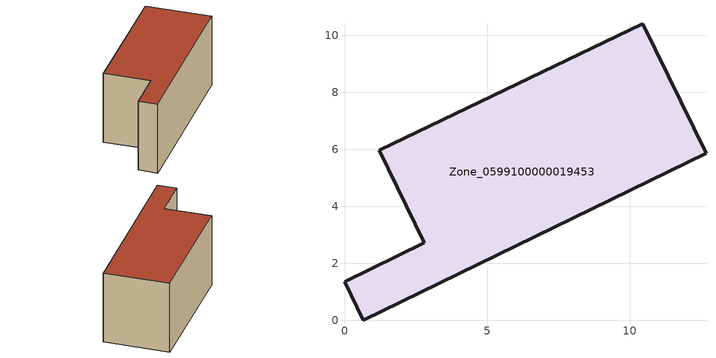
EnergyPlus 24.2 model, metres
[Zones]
Zone_0599100000019453
 floor ground (C_G): 0,1.35 2.8,2.71 1.22,5.97 10.46,10.4 12.68,5.85 0.66,0 z0
 wall outside (C_F): 2.8,2.71 0,1.35 0.66,0 12.68,5.85 10.46,10.4 1.22,5.97 2.8,2.71 z0:5.81
 roof outside (C_R): 10.46,10.4 1.22,5.97 2.8,2.71 0,1.35 0.66,0 12.68,5.85 z5.81
[BUILDING]
Pand.0599100000019453: North Axis=0; Terrain=City; Loads Convergence Tolerance Value=0.04; Temperature Convergence Tolerance Value=0.4; Solar Distribution=FullExterior; Maximum Number of Warmup Days=25; Minimum Number of Warmup Days=1
[Site:Location]
Rotterdam.The.Hague.AP_ZH_NLD Design_Conditions: Latitude=51.96; Longitude=4.45; Time Zone=1; Elevation=-4.5
[SITE:GROUNDTEMPERATURE:BUILDINGSURFACE]
18, 18, 18, 18, 18, 18, 18, 18, 18, 18, 18, 18
[MATERIAL] Thermal Absorptance=0.9; Solar Absorptance=0.7; Visible Absorptance=0.7
Name | Roughness | Thickness | Conductivity | Density | Specific Heat
G.TI.1946-1964 | MediumSmooth | 0.15 | 1 | 540 | 1210
F.TI.1946-1964 | Rough | 0.3 | 0.857143 | 1920 | 840
R.TI.1946-1964 | MediumRough | 0.2 | 0.277778 | 1500 | 1000
[CONSTRUCTION]
C_G: G.TI.1946-1964
C_F: F.TI.1946-1964
C_R: R.TI.1946-1964
[ZONE]
Zone_0599100000019453: Type=1; Multiplier=1; Ceiling Height=Autocalculate; Volume=Autocalculate; Floor Area=autocalculate; Part of Total Floor Area=Yes
[ZONEINFILTRATION:DESIGNFLOWRATE]
Infil_Zone_0599100000019453: Zone or ZoneList or Space or SpaceList=Zone_0599100000019453; Schedule=AlwaysOn; Design Flow Rate Calculation Method=Flow/Area; Flow Rate per Floor Area=0.003; Constant Term Coefficient=1; Temperature Term Coefficient=0; Velocity Term Coefficient=0; Velocity Squared Term Coefficient=0
[HVACTEMPLATE:ZONE:IDEALLOADSAIRSYSTEM]
Zone_0599100000019453: Maximum Heating Supply Air Temperature=50; Minimum Cooling Supply Air Temperature=13; Maximum Heating Supply Air Humidity Ratio=0.0156; Minimum Cooling Supply Air Humidity Ratio=0.0077; Heating Limit=NoLimit; Cooling Limit=NoLimit; Dehumidification Control Type=ConstantSensibleHeatRatio; Cooling Sensible Heat Ratio=0.7; Dehumidification Setpoint=60; Humidification Control Type=None; Humidification Setpoint=30; Outdoor Air Method=None; Outdoor Air Flow Rate per Person=0.00944; Outdoor Air Flow Rate per Zone Floor Area=0; Outdoor Air Flow Rate per Zone=0; Demand Controlled Ventilation Type=None; Outdoor Air Economizer Type=NoEconomizer; Heat Recovery Type=None; Sensible Heat Recovery Effectiveness=0.7; Latent Heat Recovery Effectiveness=0.65
[ZONECONTROL:THERMOSTAT]
ThermostatControl_Zone_0599100000019453: Zone or ZoneList=Zone_0599100000019453; Control Type Schedule=DualSetpointControlType; Control 1=Thermostat_Zone_0599100000019453; Temperature Difference Between Cutout And Setpoint=0
[THERMOSTATSETPOINT:DUALSETPOINT]
Thermostat_Zone_0599100000019453: Heating Setpoint Temperature Schedule=HeatingSetpoint_Zone_0599100000019453; Cooling Setpoint Temperature Schedule=CoolingSetpoint_Zone_0599100000019453
[SCHEDULE:COMPACT]
HeatingSetpoint_Zone_0599100000019453: Through: 12/31, For: AllDays, Until: 24:00, 21
CoolingSetpoint_Zone_0599100000019453: Through: 12/31, For: AllDays, Until: 24:00, 24
DualSetpointControlType: Through: 12/31, For: AllDays, Until: 24:00, 4
AlwaysOn: Through: 12/31, For: AllDays, Until: 24:00, 1
